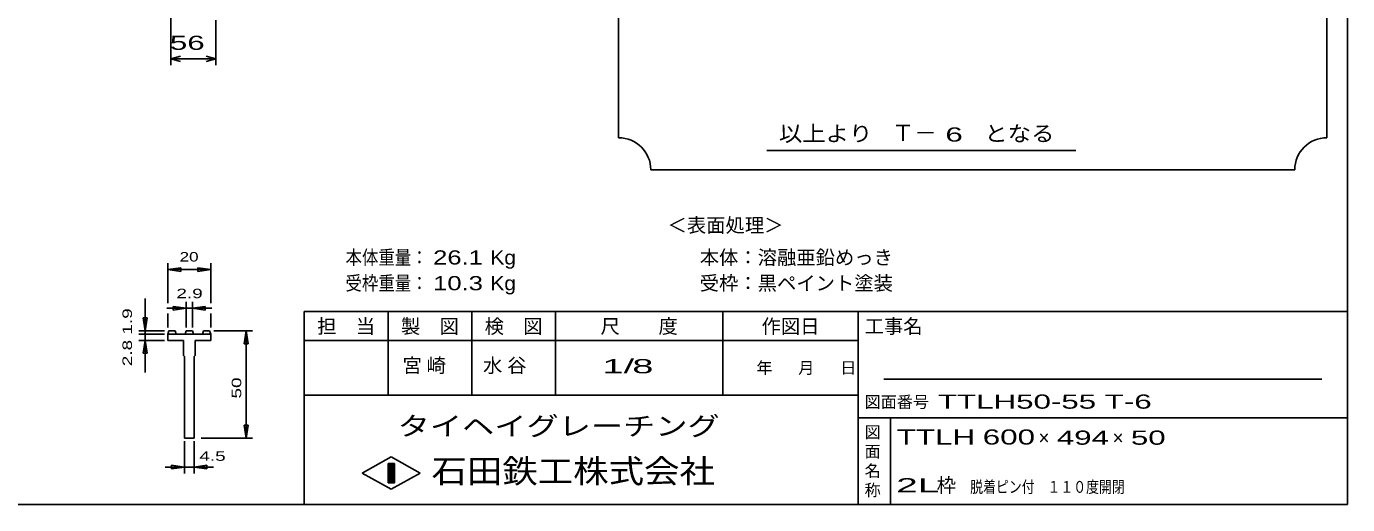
# Model space of a CAD drawing. Units: millimetres, scale not verified. Extents: x -1456 to 1389, y -1026 to 839.
# Drawn here: x -252 to 1389, y -921 to -327 of the extents above; entities that cross this region are included whole.
import ezdxf
from ezdxf.enums import TextEntityAlignment as Align

# ---------------------------------------------------------------- set-up
doc = ezdxf.new("R2010")
doc.units = ezdxf.units.MM
doc.header["$LTSCALE"] = 8
for name, color, linetype, lineweight in [('0_2', 150, 'Continuous', 25), ('22', 2, 'Continuous', 25), ('32', 4, 'Continuous', 25)]:
    doc.layers.add(name, color=color, linetype=linetype, lineweight=lineweight)
doc.styles.add('ベクトル', font='')
doc.styles.get('ベクトル').set_extended_font_data('ベクトル')

msp = doc.modelspace()

# ---------------------------------------------------------------- linework, layer by layer
at = {"layer": '0_2'}
for p, q in [((1388.8, 838.8), (1388.8, -921.2)), ((1388.8, -681.2), (92.8, -681.2)), ((92.8, -681.2), (92.8, -921.2)), ((196.8, -681.2), (196.8, -785.2)), ((300.8, -785.2), (300.8, -681.2)), ((404.8, -681.2), (404.8, -785.2)), ((612.8, -785.2), (612.8, -681.2)), ((780.8, -681.2), (780.8, -921.2)), ((780.8, -717.2), (92.8, -717.2)), ((1356.8, -765.2), (812.8, -765.2)), ((92.8, -785.2), (780.8, -785.2)), ((780.8, -813.2), (1388.8, -813.2)), ((820.8, -921.2), (820.8, -813.2)), ((164.8, -882), (200.8, -862)), ((200.8, -862), (236.8, -882)), ((200.8, -902), (164.8, -882)), ((196.8, -870), (204.8, -870)), ((196.8, -894), (196.8, -870)), ((196.8, -870), (198.4, -870)), ((198.4, -870), (198.4, -894)), ((200, -894), (200, -870)), ((200, -870), (201.6, -870)), ((236.8, -882), (200.8, -902)), ((201.6, -870), (201.6, -894)), ((203.2, -894), (203.2, -870)), ((203.2, -870), (204.8, -870)), ((204.8, -870), (204.8, -894)), ((204.8, -870), (204.8, -894)), ((204.8, -894), (196.8, -894)), ((198.4, -894), (200, -894)), ((201.6, -894), (203.2, -894)), ((1388.8, -921.2), (-1379.2, -921.2))]:
    msp.add_line(p, q, dxfattribs=at)
at = {"layer": '22', "color": 4}
for p, q in [((483.2, 774.8), (483.2, -465.2)), ((1363.2, -465.2), (1363.2, 774.8)), ((-73, -375.2), (-73, -191.2)), ((-17, -375.2), (-17, -319.2)), ((-73, -367.2), (-61, -364)), ((-61, -370.4), (-73, -367.2)), ((-73, -367.2), (-17, -367.2)), ((-17, -367.2), (-29, -364)), ((-29, -370.4), (-17, -367.2)), ((667.2, -481.2), (1051.2, -481.2)), ((523.2, -505.2), (1323.2, -505.2))]:
    msp.add_line(p, q, dxfattribs=at)
for centre, start, end in [((483.2, -505.2), 0, 90), ((1363.2, -505.2), 90, 180)]:
    msp.add_arc(centre, 40, start, end, dxfattribs=at)
at = {"layer": '32'}
for p, q in [((-76.8, -670.8), (-76.8, -621.2)), ((-23.467, -670.8), (-23.467, -621.2)), ((-76.8, -629.2), (-60.8, -626.8)), ((-60.8, -631.6), (-76.8, -629.2)), ((-76.8, -629.2), (-23.467, -629.2)), ((-60.8, -631.6), (-60.8, -626.8)), ((-23.467, -629.2), (-39.467, -626.8)), ((-39.467, -631.6), (-39.467, -626.8)), ((-39.467, -631.6), (-23.467, -629.2)), ((-104.8, -705.2), (-104.8, -665.2)), ((-54, -701.2), (-54, -669.2)), ((-46.267, -669.2), (-46.267, -701.2)), ((-104.8, -705.2), (-107.2, -689.2)), ((-107.2, -689.2), (-102.4, -689.2)), ((-102.4, -689.2), (-104.8, -705.2)), ((-54, -677.2), (-78, -677.2)), ((-76.8, -701.2), (-76.8, -683.6)), ((-54, -677.2), (-70, -674.8)), ((-70, -674.8), (-70, -679.6)), ((-70, -679.6), (-54, -677.2)), ((-54, -677.2), (-46.267, -677.2)), ((-46.267, -677.2), (-30.267, -674.8)), ((-30.267, -679.6), (-46.267, -677.2)), ((-46.267, -677.2), (-22.267, -677.2)), ((-30.267, -674.8), (-30.267, -679.6)), ((-23.467, -701.2), (-23.467, -683.6)), ((-112.8, -705.2), (-80.8, -705.2)), ((-104.8, -717.2), (-104.8, -705.2)), ((-76.8, -709.2), (-75.467, -705.2)), ((-75.467, -705.2), (-67.733, -705.2)), ((-67.733, -705.2), (-66.4, -709.2)), ((-55.333, -709.2), (-54, -705.2)), ((-54, -705.2), (-46.267, -705.2)), ((-46.267, -705.2), (-44.933, -709.2)), ((-33.867, -709.2), (-32.533, -705.2)), ((-32.533, -705.2), (-24.8, -705.2)), ((-24.8, -705.2), (-23.467, -709.2)), ((-19.467, -705.2), (28.533, -705.2)), ((18.133, -721.2), (20.533, -705.2)), ((22.933, -721.2), (20.533, -705.2)), ((20.533, -838.534), (20.533, -705.2)), ((-112.8, -709.2), (-80.8, -709.2)), ((-112.8, -717.2), (-80.8, -717.2)), ((-107.2, -733.2), (-104.8, -717.2)), ((-102.4, -733.2), (-104.8, -717.2)), ((-104.8, -757.2), (-104.8, -717.2)), ((-76.8, -709.2), (-76.8, -717.2)), ((-23.467, -709.2), (-76.8, -709.2)), ((-76.8, -717.2), (-57.467, -717.2)), ((-57.467, -717.2), (-57.467, -735.867)), ((-42.8, -735.867), (-42.8, -717.2)), ((-42.8, -717.2), (-23.467, -717.2)), ((-23.467, -717.2), (-23.467, -709.2)), ((18.133, -721.2), (22.933, -721.2)), ((-107.2, -733.2), (-102.4, -733.2)), ((-57.467, -735.867), (-56.133, -737.2)), ((-56.133, -737.2), (-56.133, -838.533)), ((-44.133, -737.2), (-42.8, -735.867)), ((-44.133, -838.533), (-44.133, -737.2)), ((20.533, -838.534), (18.133, -822.534)), ((18.133, -822.534), (22.933, -822.534)), ((22.933, -822.534), (20.533, -838.534)), ((-56.133, -838.533), (-44.133, -838.533)), ((-56.133, -882.534), (-56.133, -842.534)), ((-44.133, -882.534), (-44.133, -842.534)), ((-35.467, -838.534), (28.533, -838.534)), ((-80.133, -874.534), (-56.133, -874.534)), ((-56.133, -874.534), (-72.133, -872.134)), ((-72.133, -876.934), (-72.133, -872.134)), ((-72.133, -876.934), (-56.133, -874.534)), ((-56.133, -874.534), (-44.133, -874.534)), ((-44.133, -874.534), (-28.133, -872.134)), ((-28.133, -876.934), (-44.133, -874.534)), ((-44.133, -874.534), (-20.133, -874.534)), ((-28.133, -876.934), (-28.133, -872.134))]:
    msp.add_line(p, q, dxfattribs=at)
msp.add_circle((-104.8, -709.2), 0.8, dxfattribs=at)

# ---------------------------------------------------------------- texts
at = {"layer": '0_2', "style": 'ベクトル'}
for s, height, p in [('担\u3000当', 17.6, (108.8, -699.6)), ('製\u3000図', 17.6, (212.8, -699.6)), ('検\u3000図', 17.6, (316.8, -699.6)), ('尺\u3000\u3000度', 17.6, (460.8, -699.6)), ('作図日', 17.6, (660.8, -699.6)), ('工事名', 17.6, (788.8, -699.6)), ('年', 14.66, (654.4, -751.2)), ('月', 14.66, (706.4, -751.2)), ('日', 14.66, (758.4, -751.2)), ('図面番号', 14.66, (788.8, -793.6)), ('図', 14.66, (788.8, -831.2)), ('面', 14.66, (788.8, -855.2)), ('名', 14.66, (788.8, -879.2)), ('称', 14.66, (788.8, -903.2))]:
    msp.add_text(s, height=height, dxfattribs=at).set_placement(p, align=Align.MIDDLE_LEFT)
at = {"layer": '0_2', "color": 222, "style": 'ベクトル'}
for s, height, width, p in [('タイヘイグレーチング', 23.46, 1.25, (208.8, -823.6)), ('石田鉄工株式会社', 29.33, 1.1, (250.8, -879.6))]:
    msp.add_text(s, height=height, dxfattribs=dict(at, width=width)).set_placement(p, align=Align.MIDDLE_LEFT)
at = {"layer": '22', "style": 'ベクトル'}
for s, height, width, p in [(' 56 ', 17.6, 1.65, (-85, -347.2)), ('以上より\u3000', 19.35, 1.1, (682.4, -460)), (' 6 ', 17.6, 1.65, (878.4, -461.2)), ('となる', 19.35, 1.1, (937.6, -460)), ('本体重量：', 17.6, 0.85, (144, -614)), (' 26.1', 17.6, 1.35, (244, -614)), ('Kg', 17.6, 1.1, (324, -614)), ('受枠重量：', 17.6, 0.85, (144, -646)), (' 10.3', 17.6, 1.35, (244, -646)), ('Kg', 17.6, 1.1, (324, -646)), ('1/', 17.6, 2, (463.2, -749.2)), (' 8 ', 17.6, 2, (487.2, -749.2)), ('TTLH50-55 T-6                ', 17.6, 1.65, (880, -793.2)), ('TTLH', 18.77, 1.55, (828.8, -837.2)), (' 600 ', 18.77, 1.55, (924.8, -837.2)), (' 494 ', 17.6, 1.65, (1016.8, -838)), (' 50 ', 17.6, 1.65, (1108.8, -838)), ('2L', 17.6, 2.05, (828, -897.2)), ('脱着', 14.66, 0.8, (920, -899.2)), ('ピン付', 14.66, 0.8, (952, -899.2)), ('\u3000１１０度開閉', 14.66, 0.8, (1000, -899.2))]:
    msp.add_text(s, height=height, dxfattribs=dict(at, width=width)).set_placement(p, align=Align.MIDDLE_LEFT)
for s, height, p in [('Ｔ－', 20.53, (822.4, -459.2)), ('＜表面処理＞', 17.6, (544, -574)), ('本体：', 17.6, (584, -614)), ('溶融亜鉛めっき', 17.6, (656, -614)), ('受枠：', 17.6, (584, -646)), ('黒ペイント塗装', 17.6, (656, -646)), ('×', 17.6, (1004.8, -838)), ('×', 17.6, (1096.8, -838)), ('枠', 17.6, (878.4, -897.2))]:
    msp.add_text(s, height=height, dxfattribs=at).set_placement(p, align=Align.MIDDLE_LEFT)
at = {"layer": '22', "char_height": 17.6, "attachment_point": 4, "style": 'ベクトル'}
for s, insert in [('\\T1.25;宮崎\u3000', (214.8, -749.2)), ('\\T1.25;水谷\u3000', (314.8, -749.2))]:
    msp.add_mtext(s, dxfattribs=dict(at, insert=insert))
at = {"layer": '32', "color": 2, "style": 'ベクトル'}
for s, width, p in [('20', 1.35, (-62.133, -613.2)), ('2.9', 1.5, (-66.133, -658.8)), (' 4.5 ', 1.5, (-44.133, -860.934))]:
    msp.add_text(s, height=11.73, dxfattribs=dict(at, width=width)).set_placement(p, align=Align.MIDDLE_LEFT)
at = {"layer": '32', "color": 2, "style": 'ベクトル', "width": 1.5}
for s, p in [('2.8 1.9', (-127.2, -749.2)), (' 50 ', (8.533, -795.867))]:
    msp.add_text(s, height=11.73, rotation=90, dxfattribs=at).set_placement(p, align=Align.MIDDLE_LEFT)

doc.saveas('drawing.dxf')
